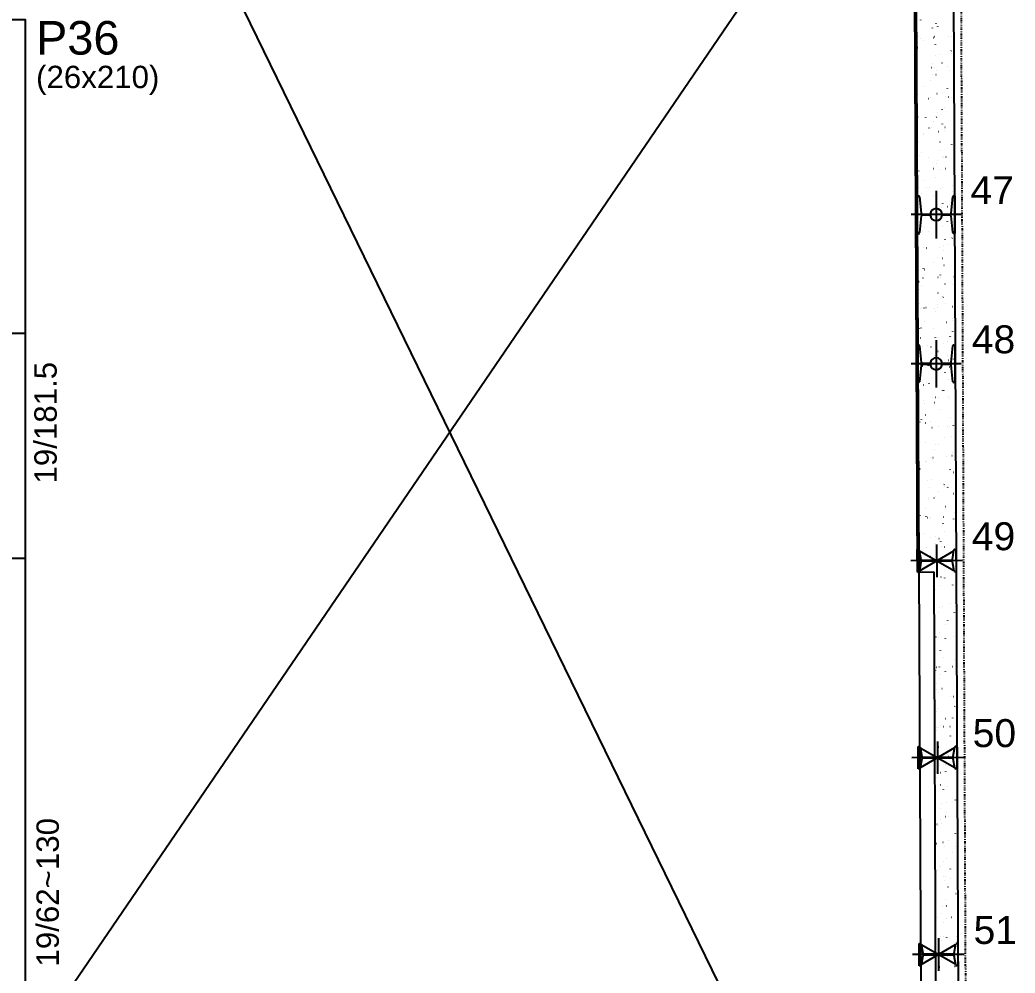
# Model space of a CAD drawing. Header units: millimetres. Extents: x 4424 to 9312, y 4538 to 9372.
# Drawn here: x 7667 to 8335, y 5578 to 6217 of the extents above; entities that cross this region are included whole.
import ezdxf

# ---------------------------------------------------------------- set-up
doc = ezdxf.new("R2010")
doc.units = ezdxf.units.MM
doc.linetypes.add('ESTILO_TQS_0003', pattern=[1.5, 0.5, -0.4, 0.1, -0.5])
for name, color, linetype in [('1', 4, 'Continuous'), ('11', 22, 'Continuous'), ('12', 3, 'Continuous'), ('19', 5, 'Continuous'), ('24', 5, 'ESTILO_TQS_0003'), ('241', 12, 'Continuous'), ('3', 2, 'Continuous'), ('49', 20, 'Continuous'), ('51', 6, 'Continuous'), ('52', 21, 'Continuous'), ('9', 3, 'Continuous')]:
    doc.layers.add(name, color=color, linetype=linetype)
doc.styles.get("Standard").update_dxf_attribs({"font": 'arial.ttf'})

# ---------------------------------------------------------------- blocks, each defined once
blk = doc.blocks.new('_H9EFD498501-003')
for p, q in [((3958.605367, 1826.426018), (3958.605367, 1826.426018)), ((3958.605367, 1826.426018), (3958.605367, 1826.426018)), ((3958.605367, 1826.426018), (3958.605367, 1826.426018)), ((3962.713191, 1827.423498), (3962.722981, 1827.497856)), ((3972.86793, 1825.219191), (3972.913587, 1825.278692)), ((3973.976505, 1822.937461), (3973.986295, 1823.01182)), ((3961.225193, 1816.121026), (3961.234982, 1816.195385)), ((3970.470932, 1822.095362), (3970.516589, 1822.154863)), ((3970.995354, 1815.678188), (3971.070283, 1815.68146)), ((3971.653256, 1816.428107), (3971.726478, 1816.44434)), ((3981.110717, 1816.119835), (3981.185646, 1816.123106)), ((3982.983933, 1816.201621), (3983.058861, 1816.204892)), ((3958.656137, 1815.139446), (3958.656137, 1815.139446)), ((3958.656137, 1815.139446), (3958.656137, 1815.139446)), ((3958.656137, 1815.139446), (3958.656137, 1815.139446)), ((3958.663295, 1813.548302), (3958.663295, 1813.548302)), ((3958.663295, 1813.548302), (3958.663295, 1813.548302)), ((3960.280562, 1815.21037), (3960.35549, 1815.213642)), ((3960.472025, 1809.064533), (3960.517682, 1809.124035)), ((3962.153777, 1815.292157), (3962.228706, 1815.295428)), ((3964.215908, 1813.943656), (3964.261565, 1814.003158)), ((3972.385717, 1810.854227), (3972.395507, 1810.928586)), ((3958.693888, 1806.747219), (3958.693888, 1806.747219)), ((3958.693888, 1806.747219), (3958.693888, 1806.747219)), ((3958.693888, 1806.747219), (3958.693888, 1806.747219)), ((3959.634405, 1804.037792), (3959.644194, 1804.11215)), ((3972.375254, 1803.697613), (3972.448476, 1803.713846)), ((3976.036364, 1804.509261), (3976.109586, 1804.525494)), ((3983.042066, 1806.852694), (3983.087723, 1806.912195)), ((3983.472821, 1805.029741), (3983.482611, 1805.104099)), ((3958.721222, 1800.670587), (3958.721222, 1800.670587)), ((3958.721222, 1800.670587), (3958.721222, 1800.670587)), ((3958.721222, 1800.670587), (3958.721222, 1800.670587)), ((3958.736746, 1797.219398), (3958.736746, 1797.219398)), ((3958.736746, 1797.219398), (3958.736746, 1797.219398)), ((3970.721508, 1798.213305), (3970.731298, 1798.287664)), ((3976.787043, 1798.700988), (3976.8327, 1798.76049)), ((3980.537693, 1795.990681), (3980.612622, 1795.993953)), ((3958.746553, 1795.039259), (3958.746553, 1795.039259)), ((3958.746553, 1795.039259), (3958.746553, 1795.039259)), ((3959.707538, 1795.081217), (3959.782466, 1795.084488)), ((3969.822901, 1795.522863), (3969.89783, 1795.526135)), ((3970.646162, 1790.698036), (3970.691819, 1790.757538)), ((3971.696116, 1795.604649), (3971.771045, 1795.607921)), ((3972.73114, 1790.885953), (3972.804362, 1790.902186)), ((3973.04316, 1793.821865), (3973.088817, 1793.881367)), ((3981.984822, 1793.727269), (3981.994612, 1793.801627)), ((3958.779149, 1787.792871), (3958.779149, 1787.792871)), ((3959.551144, 1787.964018), (3959.624366, 1787.980251)), ((3964.391138, 1782.546331), (3964.436795, 1782.605832)), ((3969.23351, 1786.910834), (3969.243299, 1786.985192)), ((3960.647255, 1777.667208), (3960.692912, 1777.726709)), ((3973.453138, 1778.155459), (3973.52636, 1778.171692)), ((3977.114248, 1778.967107), (3977.18747, 1778.98334)), ((3979.36524, 1775.835356), (3979.440169, 1775.838627)), ((3980.394035, 1781.644035), (3980.403824, 1781.718393)), ((3981.238456, 1775.917142), (3981.313384, 1775.920414)), ((3958.835319, 1775.305846), (3958.835319, 1775.305846)), ((3958.835319, 1775.305846), (3958.835319, 1775.305846)), ((3958.835319, 1775.305846), (3958.835319, 1775.305846)), ((3958.836969, 1774.939072), (3958.836969, 1774.939072)), ((3958.837076, 1774.915156), (3958.837076, 1774.915156)), ((3958.837076, 1774.915156), (3958.837076, 1774.915156)), ((3958.837076, 1774.915156), (3958.837076, 1774.915156)), ((3960.4083, 1775.007678), (3960.483229, 1775.01095)), ((3967.642722, 1774.8276), (3967.652511, 1774.901958)), ((3969.249877, 1775.39371), (3969.324806, 1775.396981)), ((3978.729826, 1769.003113), (3978.739615, 1769.077471)), ((3983.217296, 1775.455368), (3983.262953, 1775.51487)), ((3960.629028, 1762.421864), (3960.702251, 1762.438097)), ((3965.978513, 1762.186678), (3965.988302, 1762.261036)), ((3973.21839, 1762.424539), (3973.264047, 1762.484041)), ((3973.809024, 1765.343799), (3973.882247, 1765.360032)), ((3976.962272, 1767.303662), (3977.00793, 1767.363164)), ((3958.895004, 1762.03744), (3958.895004, 1762.03744)), ((3970.821392, 1759.300711), (3970.867049, 1759.360212)), ((3977.241827, 1757.700641), (3977.251616, 1757.775)), ((3978.792216, 1755.706203), (3978.867145, 1755.709474)), ((3958.927385, 1754.838885), (3958.927385, 1754.838885)), ((3958.927385, 1754.838885), (3958.927385, 1754.838885)), ((3958.927385, 1754.838885), (3958.927385, 1754.838885)), ((3958.952931, 1749.159725), (3958.952931, 1749.159725)), ((3958.952931, 1749.159725), (3958.952931, 1749.159725)), ((3958.952931, 1749.159725), (3958.952931, 1749.159725)), ((3964.490514, 1750.884206), (3964.500304, 1750.958565)), ((3964.566368, 1751.149005), (3964.612025, 1751.208507)), ((3968.077424, 1755.238385), (3968.152353, 1755.241656)), ((3969.950639, 1755.320171), (3970.025568, 1755.323442)), ((3974.531022, 1752.613304), (3974.604244, 1752.629537)), ((3978.192132, 1753.424953), (3978.265354, 1753.441186)), ((3958.97675, 1743.864474), (3958.97675, 1743.864474)), ((3958.97675, 1743.864474), (3958.97675, 1743.864474)), ((3958.97675, 1743.864474), (3958.97675, 1743.864474)), ((3960.822485, 1746.269882), (3960.868142, 1746.329384)), ((3975.651039, 1745.617407), (3975.660828, 1745.691766)), ((3983.392526, 1744.058042), (3983.438183, 1744.117544)), ((3959.010858, 1736.282009), (3959.010858, 1736.282009)), ((3961.706912, 1736.87971), (3961.780135, 1736.895943)), ((3962.899726, 1738.800972), (3962.909516, 1738.87533)), ((3974.886909, 1739.801645), (3974.960131, 1739.817878)), ((3977.137502, 1735.906337), (3977.183159, 1735.965838)), ((3977.619763, 1735.550877), (3977.694692, 1735.554149)), ((3979.492979, 1735.632664), (3979.567907, 1735.635935)), ((3959.017801, 1734.738698), (3959.017801, 1734.738698)), ((3959.017801, 1734.738698), (3959.017801, 1734.738698)), ((3967.5044, 1735.109231), (3967.579329, 1735.112503)), ((3973.393619, 1731.027214), (3973.439277, 1731.086715)), ((3973.98683, 1732.976485), (3973.99662, 1733.050844)), ((3959.068786, 1723.404294), (3959.068786, 1723.404294)), ((3959.068786, 1723.404294), (3959.068786, 1723.404294)), ((3959.068786, 1723.404294), (3959.068786, 1723.404294)), ((3961.235517, 1726.16005), (3961.245307, 1726.234408)), ((3970.996621, 1727.903385), (3971.042278, 1727.962887)), ((3975.608906, 1727.07115), (3975.682128, 1727.087383)), ((3979.270016, 1727.882799), (3979.343238, 1727.899032)), ((3964.741598, 1719.751679), (3964.787255, 1719.811181)), ((3972.498831, 1721.674014), (3972.508621, 1721.748372)), ((3983.659356, 1716.407215), (3983.669146, 1716.481573)), ((3959.108216, 1714.638511), (3959.108216, 1714.638511)), ((3959.108216, 1714.638511), (3959.108216, 1714.638511)), ((3959.108216, 1714.638511), (3959.108216, 1714.638511)), ((3959.118182, 1712.423101), (3959.118182, 1712.423101)), ((3959.118182, 1712.423101), (3959.118182, 1712.423101)), ((3959.118182, 1712.423101), (3959.118182, 1712.423101)), ((3959.126713, 1710.526578), (3959.196909, 1710.54214)), ((3959.128385, 1710.154792), (3959.128385, 1710.154792)), ((3959.128385, 1710.154792), (3959.128385, 1710.154792)), ((3959.128385, 1710.154792), (3959.128385, 1710.154792)), ((3959.747519, 1714.857579), (3959.757308, 1714.931937)), ((3960.997715, 1714.872556), (3961.043372, 1714.932058)), ((3962.784797, 1711.337556), (3962.858019, 1711.353789)), ((3966.331947, 1714.953906), (3966.406876, 1714.957178)), ((3968.205162, 1715.035692), (3968.280091, 1715.038964)), ((3970.908043, 1709.59078), (3970.917833, 1709.665138)), ((3975.964793, 1714.259491), (3976.038015, 1714.275724)), ((3977.046739, 1715.421724), (3977.121668, 1715.424995)), ((3983.567756, 1712.660717), (3983.613413, 1712.720218)), ((3977.312732, 1704.509011), (3977.358389, 1704.568513)), ((3980.3479, 1702.340645), (3980.421123, 1702.356877)), ((3981.995147, 1703.766293), (3982.004937, 1703.840651)), ((3959.18464, 1697.648863), (3959.18464, 1697.648863)), ((3959.18464, 1697.648863), (3959.18464, 1697.648863)), ((3959.479573, 1697.714248), (3959.552795, 1697.730481)), ((3969.243835, 1696.949858), (3969.253624, 1697.024216)), ((3971.171851, 1696.506059), (3971.217508, 1696.565561)), ((3973.568849, 1699.629888), (3973.614506, 1699.68939)), ((3976.68679, 1701.528996), (3976.760012, 1701.545229)), ((3959.198632, 1694.538324), (3959.198632, 1694.538324)), ((3959.198632, 1694.538324), (3959.198632, 1694.538324)), ((3965.758923, 1694.824753), (3965.833852, 1694.828024)), ((3975.874286, 1695.266399), (3975.949215, 1695.26967)), ((3977.747502, 1695.348185), (3977.82243, 1695.351457)), ((3980.507149, 1692.463821), (3980.516938, 1692.53818)), ((3959.242567, 1684.771147), (3959.242567, 1684.771147)), ((3959.242567, 1684.771147), (3959.242567, 1684.771147)), ((3959.242567, 1684.771147), (3959.242567, 1684.771147)), ((3960.201571, 1684.983753), (3960.274793, 1684.999986)), ((3961.172945, 1683.475231), (3961.218602, 1683.534732)), ((3963.862681, 1685.795402), (3963.935903, 1685.811635)), ((3964.916828, 1688.354354), (3964.962485, 1688.413855)), ((3967.755836, 1685.647386), (3967.765625, 1685.721745)), ((3977.042677, 1688.717336), (3977.115899, 1688.733569)), ((3959.259613, 1680.981729), (3959.259613, 1680.981729)), ((3959.259613, 1680.981729), (3959.259613, 1680.981729)), ((3959.259613, 1680.981729), (3959.259613, 1680.981729)), ((3977.764674, 1675.986842), (3977.837897, 1676.003075)), ((3978.916361, 1680.380587), (3978.92615, 1680.454946)), ((3981.425784, 1676.79849), (3981.499007, 1676.814723)), ((3983.742986, 1681.263391), (3983.788643, 1681.322893)), ((3959.289048, 1674.438137), (3959.289048, 1674.438137)), ((3959.289048, 1674.438137), (3959.289048, 1674.438137)), ((3959.289048, 1674.438137), (3959.289048, 1674.438137)), ((3959.300495, 1671.893432), (3959.300495, 1671.893432)), ((3959.300495, 1671.893432), (3959.300495, 1671.893432)), ((3960.557457, 1672.172094), (3960.63068, 1672.188327)), ((3964.58647, 1674.669428), (3964.661399, 1674.672699)), ((3966.165048, 1673.564152), (3966.174837, 1673.63851)), ((3966.459685, 1674.751214), (3966.534614, 1674.754485)), ((3975.301262, 1675.137245), (3975.376191, 1675.140517)), ((3977.487962, 1673.111686), (3977.533619, 1673.171187)), ((3971.347081, 1665.108734), (3971.392738, 1665.168235)), ((3973.744079, 1668.232563), (3973.789736, 1668.292064)), ((3977.252152, 1667.739665), (3977.261941, 1667.814024)), ((3978.120561, 1663.175182), (3978.193783, 1663.191415)), ((3959.358422, 1659.015716), (3959.358422, 1659.015716)), ((3959.358422, 1659.015716), (3959.358422, 1659.015716)), ((3959.358422, 1659.015716), (3959.358422, 1659.015716)), ((3961.279455, 1659.441599), (3961.352677, 1659.457832)), ((3964.500839, 1660.92323), (3964.510628, 1660.997588)), ((3964.940565, 1660.253247), (3965.013787, 1660.26948)), ((3965.092057, 1656.957028), (3965.137714, 1657.01653)), ((3975.764153, 1656.437194), (3975.773942, 1656.511552)), ((3984.843601, 1655.449738), (3984.91853, 1655.45301)), ((3959.379464, 1654.33795), (3959.379464, 1654.33795)), ((3959.379464, 1654.33795), (3959.379464, 1654.33795)), ((3959.401045, 1649.540356), (3959.401045, 1649.540356)), ((3959.401045, 1649.540356), (3959.401045, 1649.540356)), ((3959.401045, 1649.540356), (3959.401045, 1649.540356)), ((3961.348175, 1652.077905), (3961.393832, 1652.137407)), ((3963.01284, 1649.620758), (3963.02263, 1649.695117)), ((3964.013446, 1654.540274), (3964.088375, 1654.543546)), ((3974.128809, 1654.98192), (3974.203738, 1654.985192)), ((3976.002025, 1655.063707), (3976.076953, 1655.066978)), ((3978.842559, 1650.444688), (3978.915781, 1650.460921)), ((3982.503669, 1651.256336), (3982.576891, 1651.272569)), ((3983.918215, 1649.866065), (3983.963873, 1649.925567)), ((3959.416349, 1646.138001), (3959.416349, 1646.138001)), ((3959.416349, 1646.138001), (3959.416349, 1646.138001)), ((3961.635341, 1646.629939), (3961.708564, 1646.646172)), ((3974.173365, 1644.35396), (3974.183155, 1644.428318)), ((3961.422052, 1637.537524), (3961.431842, 1637.611883)), ((3973.919309, 1636.835237), (3973.964966, 1636.894738)), ((3977.663192, 1641.71436), (3977.708849, 1641.773861)), ((3979.198445, 1637.633028), (3979.271667, 1637.649261)), ((3985.260469, 1638.529473), (3985.270258, 1638.603831)), ((3959.46988, 1634.237763), (3959.46988, 1634.237763)), ((3959.46988, 1634.237763), (3959.46988, 1634.237763)), ((3959.46988, 1634.237763), (3959.46988, 1634.237763)), ((3959.474276, 1633.260285), (3959.474276, 1633.260285)), ((3959.474276, 1633.260285), (3959.474276, 1633.260285)), ((3959.474276, 1633.260285), (3959.474276, 1633.260285)), ((3962.357339, 1633.899445), (3962.430561, 1633.915678)), ((3962.840993, 1634.384949), (3962.915922, 1634.38822)), ((3964.714208, 1634.466735), (3964.789137, 1634.470007)), ((3966.018449, 1634.711093), (3966.091671, 1634.727326)), ((3971.522311, 1633.711408), (3971.567968, 1633.77091)), ((3972.509156, 1631.713038), (3972.518946, 1631.787396)), ((3973.555785, 1634.852767), (3973.630714, 1634.856038)), ((3983.671148, 1635.294413), (3983.746077, 1635.297685)), ((3959.520024, 1623.090185), (3959.520024, 1623.090185)), ((3959.757844, 1624.896602), (3959.767633, 1624.970961)), ((3965.267287, 1625.559703), (3965.312944, 1625.619204)), ((3979.920443, 1624.902533), (3979.993665, 1624.918766)), ((3983.581553, 1625.714182), (3983.654775, 1625.730415)), ((3983.77247, 1627.227001), (3983.78226, 1627.30136)), ((3959.532204, 1620.38257), (3959.532204, 1620.38257)), ((3959.532204, 1620.38257), (3959.532204, 1620.38257)), ((3959.542476, 1618.098983), (3959.542476, 1618.098983)), ((3959.542476, 1618.098983), (3959.542476, 1618.098983)), ((3959.542476, 1618.098983), (3959.542476, 1618.098983)), ((3961.523404, 1620.680579), (3961.569062, 1620.740081)), ((3962.713226, 1621.087785), (3962.786448, 1621.104018)), ((3971.021158, 1620.410566), (3971.030947, 1620.484924)), ((3984.093445, 1618.46874), (3984.139102, 1618.528241)), ((3959.560295, 1614.137576), (3959.560295, 1614.137576)), ((3959.560295, 1614.137576), (3959.560295, 1614.137576)), ((3962.267969, 1614.255796), (3962.342897, 1614.259067)), ((3967.096333, 1609.168939), (3967.169555, 1609.185172)), ((3972.383332, 1614.697442), (3972.458261, 1614.700713)), ((3974.256548, 1614.779228), (3974.331476, 1614.7825)), ((3977.838422, 1610.317034), (3977.884079, 1610.376536)), ((3980.276329, 1612.090874), (3980.349552, 1612.107107)), ((3982.181682, 1615.143767), (3982.191472, 1615.218125)), ((3983.098124, 1615.16526), (3983.173053, 1615.168531)), ((3959.590131, 1607.504854), (3959.590131, 1607.504854)), ((3959.590131, 1607.504854), (3959.590131, 1607.504854)), ((3959.590131, 1607.504854), (3959.590131, 1607.504854)), ((3963.435223, 1608.35729), (3963.508445, 1608.373523)), ((3969.43037, 1608.327332), (3969.440159, 1608.40169)), ((3971.697541, 1602.314082), (3971.743198, 1602.373584)), ((3974.094539, 1605.437911), (3974.140196, 1605.497413)), ((3980.517473, 1602.502845), (3980.527263, 1602.577204)), ((3963.79111, 1595.545631), (3963.864332, 1595.561864)), ((3967.766161, 1595.68641), (3967.77595, 1595.760768)), ((3980.998327, 1599.360379), (3981.071549, 1599.376612)), ((3984.659437, 1600.172028), (3984.732659, 1600.188261)), ((3959.648058, 1594.627139), (3959.648058, 1594.627139)), ((3959.648058, 1594.627139), (3959.648058, 1594.627139)), ((3959.650711, 1594.037389), (3959.650711, 1594.037389)), ((3959.650711, 1594.037389), (3959.650711, 1594.037389)), ((3959.650711, 1594.037389), (3959.650711, 1594.037389)), ((3961.095516, 1594.10047), (3961.170444, 1594.103742)), ((3961.698634, 1589.283254), (3961.744291, 1589.342755)), ((3962.968731, 1594.182257), (3963.04366, 1594.185528)), ((3965.442517, 1594.162377), (3965.488174, 1594.221878)), ((3971.810308, 1594.568288), (3971.885237, 1594.57156)), ((3979.029475, 1591.200374), (3979.039264, 1591.274732)), ((3981.925671, 1595.009935), (3982.0006, 1595.013206)), ((3983.798887, 1595.091721), (3983.873815, 1595.094992)), ((3959.683907, 1586.657611), (3959.683907, 1586.657611)), ((3959.683907, 1586.657611), (3959.683907, 1586.657611)), ((3959.683907, 1586.657611), (3959.683907, 1586.657611)), ((3964.513107, 1582.815136), (3964.58633, 1582.831369)), ((3966.278162, 1584.383938), (3966.287951, 1584.458297)), ((3968.174217, 1583.626785), (3968.24744, 1583.643018)), ((3981.354213, 1586.54872), (3981.427436, 1586.564953)), ((3984.268675, 1587.071414), (3984.314332, 1587.130916)), ((3959.705986, 1581.749423), (3959.705986, 1581.749423)), ((3959.705986, 1581.749423), (3959.705986, 1581.749423)), ((3959.705986, 1581.749423), (3959.705986, 1581.749423)), ((3977.438687, 1579.117139), (3977.448476, 1579.191498)), ((3978.013651, 1578.919709), (3978.059309, 1578.97921)), ((3959.741127, 1573.937202), (3959.741127, 1573.937202)), ((3959.741127, 1573.937202), (3959.741127, 1573.937202)), ((3959.763913, 1568.871707), (3959.763913, 1568.871707)), ((3959.763913, 1568.871707), (3959.763913, 1568.871707)), ((3960.522492, 1573.971317), (3960.59742, 1573.974588)), ((3964.687374, 1572.300704), (3964.697164, 1572.375063)), ((3964.868994, 1570.003477), (3964.942216, 1570.01971)), ((3970.637855, 1574.412963), (3970.712784, 1574.416235)), ((3971.872771, 1570.916757), (3971.918428, 1570.976258)), ((3972.51107, 1574.49475), (3972.585999, 1574.498021)), ((3974.269769, 1574.040586), (3974.315426, 1574.100087)), ((3981.352647, 1574.880781), (3981.427576, 1574.884053)), ((3982.076211, 1573.818225), (3982.149433, 1573.834458)), ((3985.737321, 1574.629873), (3985.738248, 1574.630079)), ((3965.617747, 1562.765051), (3965.663404, 1562.824553)), ((3975.774478, 1566.476217), (3975.784267, 1566.550576)), ((3959.82184, 1555.993992), (3959.82184, 1555.993992)), ((3959.82184, 1555.993992), (3959.82184, 1555.993992)), ((3959.82184, 1555.993992), (3959.82184, 1555.993992)), ((3961.873864, 1557.885928), (3961.919521, 1557.94543)), ((3963.023165, 1559.659782), (3963.032955, 1559.734141)), ((3965.590992, 1557.272982), (3965.664214, 1557.289215)), ((3969.252102, 1558.084631), (3969.325324, 1558.100864)), ((3982.432098, 1561.006565), (3982.50532, 1561.022798)), ((3984.443905, 1555.674089), (3984.489562, 1555.73359)), ((3959.825339, 1555.216238), (3959.825339, 1555.216238)), ((3959.825339, 1555.216238), (3959.825339, 1555.216238)), ((3959.825339, 1555.216238), (3959.825339, 1555.216238)), ((3959.831543, 1553.837015), (3959.831543, 1553.837015)), ((3961.223254, 1553.897778), (3961.298183, 1553.90105)), ((3970.064831, 1554.28381), (3970.13976, 1554.287081)), ((3974.286479, 1555.173746), (3974.296269, 1555.248104)), ((3980.180194, 1554.725456), (3980.255123, 1554.728728)), ((3982.05341, 1554.807242), (3982.128338, 1554.810514)), ((3985.447004, 1549.906947), (3985.456793, 1549.981305)), ((3959.879767, 1543.116276), (3959.879767, 1543.116276)), ((3959.879767, 1543.116276), (3959.879767, 1543.116276)), ((3961.535166, 1548.357311), (3961.544956, 1548.431669)), ((3965.946878, 1544.461322), (3966.0201, 1544.477555)), ((3972.695691, 1543.090512), (3972.705481, 1543.16487)), ((3974.444999, 1542.64326), (3974.490656, 1542.702761)), ((3978.188881, 1547.522383), (3978.234538, 1547.581885)), ((3983.154095, 1548.276071), (3983.227317, 1548.292304)), ((3959.911663, 1536.025579), (3959.911663, 1536.025579)), ((3959.911663, 1536.025579), (3959.911663, 1536.025579)), ((3959.944379, 1536.274077), (3959.954168, 1536.348435)), ((3972.048, 1539.519431), (3972.093658, 1539.578933)), ((3983.509982, 1535.464411), (3983.583204, 1535.480644)), ((3983.782795, 1537.266025), (3983.792584, 1537.340383)), ((3959.921959, 1533.736828), (3959.921959, 1533.736828)), ((3959.921959, 1533.736828), (3959.921959, 1533.736828)), ((3959.921959, 1533.736828), (3959.921959, 1533.736828)), ((3959.937695, 1530.238561), (3959.937695, 1530.238561)), ((3959.937695, 1530.238561), (3959.937695, 1530.238561)), ((3959.937695, 1530.238561), (3959.937695, 1530.238561)), ((3965.792977, 1531.367726), (3965.838634, 1531.427227)), ((3966.668876, 1531.730828), (3966.742098, 1531.747061)), ((3968.892378, 1534.128485), (3968.967307, 1534.131756)), ((3970.329986, 1532.542476), (3970.403208, 1532.558709)), ((3970.765593, 1534.210271), (3970.840522, 1534.213543)), ((3971.031482, 1530.44959), (3971.041272, 1530.523948)), ((3979.60717, 1534.596303), (3979.682099, 1534.599574)), ((3959.96677, 1523.774865), (3959.96677, 1523.774865)), ((3959.96677, 1523.774865), (3959.96677, 1523.774865)), ((3959.96677, 1523.774865), (3959.96677, 1523.774865)), ((3962.049094, 1526.488603), (3962.094751, 1526.548104)), ((3982.294796, 1525.963554), (3982.304586, 1526.037912)), ((3984.231979, 1522.733916), (3984.305202, 1522.750149)), ((3984.619135, 1524.276763), (3984.664792, 1524.336264)), ((3959.995622, 1517.360845), (3959.995622, 1517.360845)), ((3959.995622, 1517.360845), (3959.995622, 1517.360845)), ((3967.024762, 1518.919168), (3967.097984, 1518.935401)), ((3969.543484, 1519.147118), (3969.553273, 1519.221477)), ((3978.364111, 1516.125057), (3978.409768, 1516.184559)), ((3960.012374, 1513.636641), (3960.012374, 1513.636641)), ((3960.012374, 1513.636641), (3960.012374, 1513.636641)), ((3968.319354, 1513.999331), (3968.394283, 1514.002603)), ((3974.620228, 1511.245934), (3974.665885, 1511.305436)), ((3978.434717, 1514.440978), (3978.509646, 1514.444249)), ((3980.307933, 1514.522764), (3980.382861, 1514.526035)), ((3980.704008, 1513.880319), (3980.713798, 1513.954678)), ((3984.587866, 1509.922257), (3984.661088, 1509.93849)), ((3960.053549, 1504.48313), (3960.053549, 1504.48313)), ((3960.053549, 1504.48313), (3960.053549, 1504.48313)), ((3960.053549, 1504.48313), (3960.053549, 1504.48313)), ((3967.74676, 1506.188674), (3967.819982, 1506.204907)), ((3967.952696, 1507.063884), (3967.962485, 1507.138243)), ((3971.40787, 1507.000322), (3971.481092, 1507.016555)), ((3972.22323, 1508.122106), (3972.268887, 1508.181607)), ((3965.968207, 1499.9704), (3966.013864, 1500.029901)), ((3979.039799, 1501.239397), (3979.049589, 1501.313756)), ((3985.309864, 1497.191762), (3985.383086, 1497.207995)), ((3960.10279, 1493.536454), (3960.10279, 1493.536454)), ((3960.10279, 1493.536454), (3960.10279, 1493.536454)), ((3960.10279, 1493.536454), (3960.10279, 1493.536454)), ((3960.108201, 1492.333493), (3960.108201, 1492.333493)), ((3960.108201, 1492.333493), (3960.108201, 1492.333493)), ((3960.108201, 1492.333493), (3960.108201, 1492.333493)), ((3960.111476, 1491.605414), (3960.111476, 1491.605414)), ((3960.111476, 1491.605414), (3960.111476, 1491.605414)), ((3962.224324, 1495.091277), (3962.269981, 1495.150778)), ((3966.288487, 1494.422962), (3966.298276, 1494.497321)), ((3967.146901, 1493.844006), (3967.22183, 1493.847278)), ((3968.102646, 1493.377014), (3968.175869, 1493.393247)), ((3969.020116, 1493.925793), (3969.095045, 1493.929064)), ((3977.551801, 1489.936926), (3977.56159, 1490.011284)), ((3977.861693, 1494.311824), (3977.936622, 1494.315096)), ((3984.794365, 1492.879437), (3984.840022, 1492.938939)), ((3964.800488, 1483.120491), (3964.810278, 1483.194849)), ((3978.539341, 1484.727732), (3978.584998, 1484.787233)), ((3985.66575, 1484.380103), (3985.738972, 1484.396336)), ((3960.169404, 1478.727699), (3960.169404, 1478.727699)), ((3960.169404, 1478.727699), (3960.169404, 1478.727699)), ((3960.169404, 1478.727699), (3960.169404, 1478.727699)), ((3968.824644, 1480.646519), (3968.897866, 1480.662752)), ((3972.39846, 1476.72478), (3972.444117, 1476.784281)), ((3972.485754, 1481.458168), (3972.558976, 1481.474401)), ((3974.795458, 1479.848609), (3974.841115, 1479.90811)), ((3975.961013, 1477.853692), (3975.970802, 1477.92805)), ((3960.193206, 1473.436267), (3960.193206, 1473.436267)), ((3960.193206, 1473.436267), (3960.193206, 1473.436267)), ((3963.2097, 1471.037257), (3963.21949, 1471.111615)), ((3966.143436, 1468.573074), (3966.189094, 1468.632576)), ((3966.573877, 1473.714853), (3966.648806, 1473.718124)), ((3976.68924, 1474.156499), (3976.764169, 1474.159771)), ((3978.562456, 1474.238285), (3978.637384, 1474.241557)), ((3960.227331, 1465.849983), (3960.227331, 1465.849983)), ((3960.227331, 1465.849983), (3960.227331, 1465.849983)), ((3962.399554, 1463.693951), (3962.445211, 1463.753453)), ((3969.180531, 1467.83486), (3969.253753, 1467.851093)), ((3974.296804, 1465.21277), (3974.306593, 1465.287128)), ((3960.249633, 1460.89212), (3960.249633, 1460.89212)), ((3960.249633, 1460.89212), (3960.249633, 1460.89212)), ((3960.249633, 1460.89212), (3960.249633, 1460.89212)), ((3961.410061, 1457.367638), (3961.410061, 1457.367638)), ((3961.545491, 1458.396335), (3961.555281, 1458.470693)), ((3971.274463, 1455.408516), (3971.274463, 1455.408516)), ((3973.563638, 1455.916014), (3973.63686, 1455.932247)), ((3984.969595, 1461.482112), (3985.015252, 1461.541613)), ((3985.560118, 1460.726734), (3985.569907, 1460.801092)), ((3971.281625, 1453.816263), (3971.281625, 1453.816263)), ((3971.281625, 1453.816263), (3971.281625, 1453.816263)), ((3972.808805, 1453.910298), (3972.818595, 1453.984657)), ((3976.116216, 1454.027346), (3976.191145, 1454.030617)), ((3978.714571, 1453.330406), (3978.760228, 1453.389908)), ((3983.96933, 1448.643499), (3983.979119, 1448.717858)), ((3986.231579, 1454.468992), (3986.278757, 1454.471052)), ((3971.327117, 1443.702889), (3971.327117, 1443.702889)), ((3971.327117, 1443.702889), (3971.327117, 1443.702889)), ((3971.331671, 1442.690354), (3971.331671, 1442.690354)), ((3971.331671, 1442.690354), (3971.331671, 1442.690354)), ((3971.331671, 1442.690354), (3971.331671, 1442.690354)), ((3971.332389, 1442.5308), (3971.332389, 1442.5308)), ((3971.332389, 1442.5308), (3971.332389, 1442.5308)), ((3971.332389, 1442.5308), (3971.332389, 1442.5308)), ((3972.57369, 1445.327454), (3972.619347, 1445.386956)), ((3974.970688, 1448.451283), (3975.016345, 1448.510785)), ((3982.305121, 1436.002577), (3982.31491, 1436.076936)), ((3971.372039, 1433.716076), (3971.372039, 1433.716076)), ((3971.372039, 1433.716076), (3971.372039, 1433.716076)), ((3971.372039, 1433.716076), (3971.372039, 1433.716076)), ((3971.390316, 1429.653084), (3971.390316, 1429.653084)), ((3974.641522, 1430.37386), (3974.714745, 1430.390092)), ((3974.943763, 1433.872021), (3975.018692, 1433.875292)), ((3976.816979, 1433.953807), (3976.891907, 1433.957078)), ((3985.144824, 1430.084786), (3985.190481, 1430.144288)), ((3985.658555, 1434.339838), (3985.733484, 1434.34311)), ((3978.889801, 1421.93308), (3978.935458, 1421.992582)), ((3980.817122, 1424.700106), (3980.826912, 1424.774464)), ((3971.448242, 1416.775369), (3971.448242, 1416.775369)), ((3971.448242, 1416.775369), (3971.448242, 1416.775369)), ((3971.448242, 1416.775369), (3971.448242, 1416.775369)), ((3975.145918, 1417.053957), (3975.191575, 1417.113459)), ((3971.462454, 1413.615889), (3971.462454, 1413.615889)), ((3971.462454, 1413.615889), (3971.462454, 1413.615889)), ((3971.468546, 1412.261513), (3971.468546, 1412.261513)), ((3971.468546, 1412.261513), (3971.468546, 1412.261513)), ((3972.74892, 1413.930129), (3972.794577, 1413.98963)), ((3974.370739, 1413.742867), (3974.445668, 1413.746139)), ((3979.226334, 1412.616872), (3979.236124, 1412.69123)), ((3984.486102, 1414.184513), (3984.561031, 1414.187785)), ((3986.359318, 1414.2663), (3986.434246, 1414.269571)), ((3971.506168, 1403.897653), (3971.506168, 1403.897653)), ((3971.506168, 1403.897653), (3971.506168, 1403.897653)), ((3971.506168, 1403.897653), (3971.506168, 1403.897653)), ((3972.058296, 1404.020057), (3972.131519, 1404.03629)), ((3975.719406, 1404.831705), (3975.792629, 1404.847938)), ((3977.562125, 1399.97595), (3977.571915, 1400.050308)), ((3985.320054, 1398.68746), (3985.365711, 1398.746962)), ((3971.552868, 1393.515702), (3971.552868, 1393.515702)), ((3971.552868, 1393.515702), (3971.552868, 1393.515702)), ((3971.552868, 1393.515702), (3971.552868, 1393.515702)), ((3971.564095, 1391.019937), (3971.564095, 1391.019937)), ((3971.564095, 1391.019937), (3971.564095, 1391.019937)), ((3972.414183, 1391.208397), (3972.487405, 1391.22463)), ((3973.198286, 1393.587542), (3973.273215, 1393.590813)), ((3975.071502, 1393.669328), (3975.14643, 1393.6726)), ((3976.074127, 1388.673478), (3976.083916, 1388.747837)), ((3979.065031, 1390.535755), (3979.110688, 1390.595256)), ((3983.913078, 1394.05536), (3983.988007, 1394.058631)), ((3972.92415, 1382.532803), (3972.969807, 1382.592305)), ((3975.321148, 1385.656632), (3975.366805, 1385.716133)), ((3971.609975, 1380.820138), (3971.609975, 1380.820138)), ((3971.609975, 1380.820138), (3971.609975, 1380.820138)), ((3971.622021, 1378.142221), (3971.622021, 1378.142221)), ((3971.622021, 1378.142221), (3971.622021, 1378.142221)), ((3971.622021, 1378.142221), (3971.622021, 1378.142221)), ((3973.136181, 1378.477903), (3973.209403, 1378.494136)), ((3974.483339, 1376.590244), (3974.493128, 1376.664602)), ((3976.797291, 1379.289551), (3976.870513, 1379.305784)), ((3971.643283, 1373.415514), (3971.643283, 1373.415514)), ((3971.643283, 1373.415514), (3971.643283, 1373.415514)), ((3972.625262, 1373.458389), (3972.700191, 1373.46166)), ((3982.740625, 1373.900035), (3982.815554, 1373.903306)), ((3984.613841, 1373.981821), (3984.688769, 1373.985093)), ((3985.570442, 1370.765757), (3985.580232, 1370.840116)), ((3971.679948, 1365.264506), (3971.679948, 1365.264506)), ((3971.679948, 1365.264506), (3971.679948, 1365.264506)), ((3972.81913, 1363.949322), (3972.828919, 1364.023681)), ((3973.492067, 1365.666243), (3973.565289, 1365.682476)), ((3985.495284, 1367.290135), (3985.540941, 1367.349636)), ((3971.723305, 1355.625704), (3971.723305, 1355.625704)), ((3979.24026, 1359.138429), (3979.285917, 1359.197931)), ((3984.082444, 1359.463286), (3984.092233, 1359.537644)), ((3971.733697, 1353.315327), (3971.733697, 1353.315327)), ((3971.737874, 1352.38679), (3971.737874, 1352.38679)), ((3971.737874, 1352.38679), (3971.737874, 1352.38679)), ((3971.737874, 1352.38679), (3971.737874, 1352.38679)), ((3971.751405, 1349.378762), (3971.751405, 1349.378762)), ((3971.751405, 1349.378762), (3971.751405, 1349.378762)), ((3973.099379, 1351.135477), (3973.145037, 1351.194979)), ((3973.326025, 1353.38485), (3973.400953, 1353.388121)), ((3974.214065, 1352.935748), (3974.287287, 1352.951981)), ((3975.496378, 1354.259306), (3975.542035, 1354.318808)), ((3977.875175, 1353.747397), (3977.948397, 1353.76363)), ((3982.167601, 1353.770881), (3982.24253, 1353.774153)), ((3982.491656, 1347.380052), (3982.501445, 1347.45441)), ((3971.7958, 1339.509074), (3971.7958, 1339.509074)), ((3971.7958, 1339.509074), (3971.7958, 1339.509074)), ((3974.569951, 1340.124089), (3974.643174, 1340.140322)), ((3985.670514, 1335.892809), (3985.716171, 1335.952311)), ((3971.824112, 1333.21514), (3971.824112, 1333.21514)), ((3971.824112, 1333.21514), (3971.824112, 1333.21514)), ((3971.824112, 1333.21514), (3971.824112, 1333.21514)), ((3980.827447, 1334.73913), (3980.837236, 1334.813488)), ((3980.995148, 1333.615556), (3981.070077, 1333.618828)), ((3982.868364, 1333.697343), (3982.943292, 1333.700614)), ((3971.853727, 1326.631359), (3971.853727, 1326.631359)), ((3971.853727, 1326.631359), (3971.853727, 1326.631359)), ((3971.853727, 1326.631359), (3971.853727, 1326.631359)), ((3975.291949, 1327.393594), (3975.365171, 1327.409827)), ((3975.671607, 1322.861981), (3975.717265, 1322.921482)), ((3978.953059, 1328.205243), (3979.026281, 1328.221476)), ((3979.339448, 1323.436658), (3979.349238, 1323.511017)), ((3979.41549, 1327.741104), (3979.461147, 1327.800605)), ((3971.892834, 1317.937387), (3971.892834, 1317.937387)), ((3971.892834, 1317.937387), (3971.892834, 1317.937387)), ((3973.274609, 1319.738152), (3973.320266, 1319.797653)), ((3971.911653, 1313.753643), (3971.911653, 1313.753643)), ((3971.911653, 1313.753643), (3971.911653, 1313.753643)), ((3971.914526, 1313.114953), (3971.914526, 1313.114953)), ((3971.914526, 1313.114953), (3971.914526, 1313.114953)), ((3975.647835, 1314.581935), (3975.721058, 1314.598168)), ((3977.74866, 1311.353424), (3977.75845, 1311.427782)), ((3980.422124, 1313.486403), (3980.497053, 1313.489674)), ((3976.369833, 1301.85144), (3976.443055, 1301.867673)), ((3980.030943, 1302.663088), (3980.104165, 1302.679321)), ((3985.845744, 1304.495484), (3985.891401, 1304.554985)), ((3971.96958, 1300.875927), (3971.96958, 1300.875927)), ((3971.96958, 1300.875927), (3971.96958, 1300.875927)), ((3971.96958, 1300.875927), (3971.96958, 1300.875927)), ((3976.084451, 1298.712502), (3976.094241, 1298.78686)), ((3979.59072, 1296.343778), (3979.636377, 1296.403279)), ((3972.004941, 1293.014766), (3972.004941, 1293.014766)), ((3972.004941, 1293.014766), (3972.004941, 1293.014766)), ((3972.004941, 1293.014766), (3972.004941, 1293.014766)), ((3973.449839, 1288.340826), (3973.495496, 1288.400328)), ((3975.846837, 1291.464655), (3975.892494, 1291.524156)), ((3976.72572, 1289.03978), (3976.798942, 1289.056013)), ((3979.249671, 1293.331078), (3979.3246, 1293.334349)), ((3981.122887, 1293.412864), (3981.197815, 1293.416136)), ((3972.027506, 1287.998211), (3972.027506, 1287.998211)), ((3972.027506, 1287.998211), (3972.027506, 1287.998211)), ((3972.034263, 1286.496012), (3972.034263, 1286.496012)), ((3972.034263, 1286.496012), (3972.034263, 1286.496012)), ((3974.596453, 1287.410031), (3974.606242, 1287.484389)), ((3985.756977, 1282.143232), (3985.766767, 1282.21759)), ((3972.085432, 1275.120496), (3972.085432, 1275.120496)), ((3972.085432, 1275.120496), (3972.085432, 1275.120496)), ((3972.085432, 1275.120496), (3972.085432, 1275.120496)), ((3973.005665, 1275.326796), (3973.015454, 1275.401155)), ((3977.447717, 1276.309286), (3977.520939, 1276.325519)), ((3981.108827, 1277.120934), (3981.182049, 1277.137167)), ((3972.095355, 1272.914579), (3972.095355, 1272.914579)), ((3972.095355, 1272.914579), (3972.095355, 1272.914579)), ((3972.114938, 1268.561055), (3972.114938, 1268.561055)), ((3972.114938, 1268.561055), (3972.114938, 1268.561055)), ((3978.676647, 1273.201924), (3978.751576, 1273.205196)), ((3984.092768, 1269.50231), (3984.102558, 1269.576668)), ((3986.020974, 1273.098158), (3986.066631, 1273.157659)), ((3972.143359, 1262.24278), (3972.143359, 1262.24278)), ((3972.143359, 1262.24278), (3972.143359, 1262.24278)), ((3977.803604, 1263.497626), (3977.876826, 1263.513859)), ((3979.76595, 1264.946452), (3979.811607, 1265.005954)), ((3972.175692, 1255.054636), (3972.175692, 1255.054636)), ((3972.175692, 1255.054636), (3972.175692, 1255.054636)), ((3973.625069, 1256.9435), (3973.670726, 1257.003002)), ((3976.022067, 1260.067329), (3976.067724, 1260.126831)), ((3982.60477, 1258.199838), (3982.614559, 1258.274197)), ((3972.185769, 1252.814392), (3972.185769, 1252.814392)), ((3972.185769, 1252.814392), (3972.185769, 1252.814392)), ((3972.185769, 1252.814392), (3972.185769, 1252.814392)), ((3972.201285, 1249.365064), (3972.201285, 1249.365064)), ((3972.201285, 1249.365064), (3972.201285, 1249.365064)), ((3972.201285, 1249.365064), (3972.201285, 1249.365064)), ((3977.504194, 1253.046599), (3977.579123, 1253.049871)), ((3978.525601, 1250.767131), (3978.598824, 1250.783364)), ((3979.37741, 1253.128386), (3979.452338, 1253.131657)), ((3982.186711, 1251.57878), (3982.259934, 1251.595013)), ((3981.013982, 1246.116604), (3981.023771, 1246.190962)), ((3986.196203, 1241.700832), (3986.241861, 1241.760334)), ((3972.259212, 1236.487349), (3972.259212, 1236.487349)), ((3972.259212, 1236.487349), (3972.259212, 1236.487349)), ((3978.881488, 1237.955472), (3978.95471, 1237.971705)), ((3972.276184, 1232.714205), (3972.276184, 1232.714205)), ((3972.276184, 1232.714205), (3972.276184, 1232.714205)), ((3976.197297, 1228.670004), (3976.242954, 1228.729505)), ((3976.93117, 1232.917446), (3977.006099, 1232.920717)), ((3979.349773, 1233.475682), (3979.359562, 1233.55004)), ((3979.94118, 1233.549127), (3979.986837, 1233.608628)), ((3987.046533, 1233.359092), (3987.121462, 1233.362364)), ((3972.317122, 1223.613261), (3972.317122, 1223.613261)), ((3972.317122, 1223.613261), (3972.317122, 1223.613261)), ((3972.317138, 1223.609633), (3972.317138, 1223.609633)), ((3972.317138, 1223.609633), (3972.317138, 1223.609633)), ((3972.317138, 1223.609633), (3972.317138, 1223.609633)), ((3973.800299, 1225.546175), (3973.845956, 1225.605676)), ((3977.861774, 1222.173211), (3977.871564, 1222.247569)), ((3979.603486, 1225.224977), (3979.676708, 1225.24121)), ((3983.264596, 1226.036626), (3983.337818, 1226.052859)), ((3972.366598, 1212.614018), (3972.366598, 1212.614018)), ((3972.366598, 1212.614018), (3972.366598, 1212.614018)), ((3972.366598, 1212.614018), (3972.366598, 1212.614018)), ((3972.375064, 1210.731917), (3972.375064, 1210.731917)), ((3972.375064, 1210.731917), (3972.375064, 1210.731917)), ((3975.758717, 1212.762121), (3975.833646, 1212.765392)), ((3976.270986, 1210.089976), (3976.280776, 1210.164335)), ((3977.631933, 1212.843907), (3977.706861, 1212.847179)), ((3979.959372, 1212.413318), (3980.032594, 1212.429551)), ((3986.371433, 1210.303507), (3986.41709, 1210.363008)), ((3986.473509, 1213.229939), (3986.548438, 1213.23321)), ((3980.11641, 1202.151801), (3980.162067, 1202.211303)), ((3987.35809, 1204.26549), (3987.367879, 1204.339848)), ((3972.432991, 1197.854201), (3972.432991, 1197.854201)), ((3972.432991, 1197.854201), (3972.432991, 1197.854201)), ((3972.432991, 1197.854201), (3972.432991, 1197.854201)), ((3974.606777, 1197.449054), (3974.616567, 1197.523413)), ((3976.372527, 1197.272678), (3976.418184, 1197.332179)), ((3980.68137, 1199.682823), (3980.754592, 1199.699056)), ((3984.34248, 1200.494472), (3984.415702, 1200.510705)), ((3972.457013, 1192.51383), (3972.457013, 1192.51383)), ((3972.457013, 1192.51383), (3972.457013, 1192.51383)), ((3972.458551, 1192.171885), (3972.458551, 1192.171885)), ((3972.458551, 1192.171885), (3972.458551, 1192.171885)), ((3973.975529, 1194.148849), (3974.021186, 1194.208351)), ((3975.185693, 1192.632967), (3975.260622, 1192.636239)), ((3985.301056, 1193.074614), (3985.375985, 1193.077885)), ((3985.870091, 1192.963018), (3985.879881, 1193.037377)), ((3987.174272, 1193.1564), (3987.2492, 1193.159671))]:
    blk.add_line(p, q)

msp = doc.modelspace()

# ---------------------------------------------------------------- linework, layer by layer
at = {"layer": '1'}
msp.add_line((7671.13, 5855.89), (7652.13, 5855.89), dxfattribs=at)
for points in [[(7671.13, 5812.52), (7671.13, 6007.06)], [(7671.13, 5518.52), (7671.13, 5812.52)]]:
    msp.add_lwpolyline(points, dxfattribs=at)
at = {"layer": '24'}
msp.add_line((8288.98, 8385.82), (8306.14, 4571.68), dxfattribs=at)
at = {"layer": '241'}
for p, q in [((7671.13, 6523.59), (8240.39, 5357.25)), ((7671.13, 5523.83), (8239.89, 6357.01))]:
    msp.add_line(p, q, dxfattribs=at)
at = {"layer": '3'}
msp.add_lwpolyline([(7645.13, 6007.02), (7671.13, 6007.02), (7671.13, 6217.02), (7645.13, 6217.02), (7645.13, 6007.02)], dxfattribs=at)
at = {"layer": '49'}
for p, q in [((8281.52, 8932.58), (8301.11, 4576.65)), ((8256.63, 8907.6), (8273.88, 5072.38)), ((8269.4, 5846.88), (8267.61, 6243.88)), ((8269.4, 5846.88), (8280.4, 5846.93)), ((8280.4, 5846.93), (8283.88, 5072.43))]:
    msp.add_line(p, q, dxfattribs=at)
at = {"layer": '51'}
for p, q in [((8282.05, 6102.4), (8282.05, 6070.59)), ((8269.55, 6074), (8269.55, 6099)), ((8269.55, 6099), (8270.3, 6099)), ((8270.91, 6098.51), (8271.97, 6087.37)), ((8292.12, 6087.37), (8293.18, 6098.51)), ((8293.79, 6099), (8294.55, 6099)), ((8294.55, 6099), (8294.55, 6074)), ((8298.89, 6086.5), (8265.2, 6086.5)), ((8271.97, 6085.62), (8270.91, 6074.48)), ((8272.58, 6086.89), (8278.06, 6086.89)), ((8278.06, 6086.1), (8272.58, 6086.1)), ((8286.03, 6086.89), (8291.51, 6086.89)), ((8291.51, 6086.1), (8286.03, 6086.1)), ((8293.18, 6074.48), (8292.12, 6085.62)), ((8270.3, 6074), (8269.55, 6074)), ((8294.55, 6074), (8293.79, 6074)), ((8282.05, 6002.4), (8282.05, 5970.59)), ((8269.55, 5974), (8269.55, 5999)), ((8269.55, 5999), (8270.3, 5999)), ((8270.91, 5998.51), (8271.97, 5987.37)), ((8292.12, 5987.37), (8293.18, 5998.51)), ((8293.79, 5999), (8294.55, 5999)), ((8294.55, 5999), (8294.55, 5974)), ((8298.89, 5986.5), (8265.2, 5986.5)), ((8271.97, 5985.62), (8270.91, 5974.48)), ((8272.58, 5986.89), (8278.06, 5986.89)), ((8278.06, 5986.1), (8272.58, 5986.1)), ((8286.03, 5986.89), (8291.51, 5986.89)), ((8291.51, 5986.1), (8286.03, 5986.1)), ((8293.18, 5974.48), (8292.12, 5985.62)), ((8270.3, 5974), (8269.55, 5974)), ((8294.55, 5974), (8293.79, 5974)), ((8269.4, 5846.88), (8269.33, 5861.88)), ((8269.33, 5861.88), (8270.09, 5861.88)), ((8270.7, 5861.4), (8271.79, 5855.27)), ((8270.76, 5861.03), (8293.97, 5847.85)), ((8270.82, 5847.74), (8293.91, 5861.13)), ((8282.32, 5865.35), (8282.41, 5843.53)), ((8292.93, 5855.36), (8293.97, 5861.51)), ((8294.58, 5861.99), (8295.33, 5862)), ((8295.33, 5862), (8295.4, 5847)), ((8299.71, 5854.51), (8265.02, 5854.36)), ((8272.4, 5854.79), (8292.33, 5854.88)), ((8271.8, 5853.51), (8270.76, 5847.37)), ((8292.33, 5854.09), (8272.4, 5854)), ((8294.03, 5847.47), (8292.94, 5853.61)), ((8270.15, 5846.88), (8269.4, 5846.88)), ((8295.4, 5847), (8294.64, 5846.99)), ((8269.99, 5714.88), (8269.93, 5729.88)), ((8269.93, 5729.88), (8270.68, 5729.88)), ((8271.29, 5729.4), (8272.38, 5723.27)), ((8271.36, 5729.03), (8294.56, 5715.85)), ((8271.42, 5715.74), (8294.5, 5729.14)), ((8282.91, 5733.35), (8283.01, 5711.53)), ((8293.53, 5723.36), (8294.56, 5729.51)), ((8295.17, 5729.99), (8295.92, 5730)), ((8295.92, 5730), (8295.99, 5715)), ((8300.31, 5722.52), (8265.61, 5722.36)), ((8272.39, 5721.52), (8271.35, 5715.37)), ((8272.99, 5722.79), (8292.92, 5722.88)), ((8292.92, 5722.09), (8273, 5722)), ((8294.63, 5715.47), (8293.54, 5721.61)), ((8270.75, 5714.88), (8269.99, 5714.88)), ((8295.99, 5715), (8295.24, 5714.99)), ((8283.5, 5601.35), (8283.6, 5579.53)), ((8270.52, 5597.88), (8271.27, 5597.89)), ((8270.59, 5582.88), (8270.52, 5597.88)), ((8271.88, 5597.41), (8272.98, 5591.27)), ((8271.95, 5597.03), (8295.15, 5583.85)), ((8272.01, 5583.75), (8295.09, 5597.14)), ((8294.12, 5591.37), (8295.16, 5597.51)), ((8295.76, 5598), (8296.52, 5598)), ((8296.52, 5598), (8296.59, 5583)), ((8300.9, 5590.52), (8266.2, 5590.36)), ((8272.98, 5589.52), (8271.95, 5583.37)), ((8273.59, 5590.79), (8293.51, 5590.88)), ((8293.52, 5590.09), (8273.59, 5590)), ((8295.22, 5583.48), (8294.13, 5589.61)), ((8271.34, 5582.89), (8270.59, 5582.88)), ((8296.59, 5583), (8295.83, 5583))]:
    msp.add_line(p, q, dxfattribs=at)
for centre, radius, start, end in [((8270.3, 6098.37), 0.625, 13.13877, 90), ((8293.79, 6098.37), 0.625, 90, 166.86123), ((8282.05, 6086.5), 4, 5.64414, 174.35586), ((8272.58, 6087.51), 0.625, 193.13885, 270.105), ((8272.58, 6085.48), 0.625, 90, 166.86123), ((8282.05, 6086.5), 4, 185.64414, 354.35586), ((8291.51, 6087.51), 0.625, 270, 346.86123), ((8291.51, 6085.48), 0.625, 13.13877, 90), ((8270.3, 6074.62), 0.625, 270, 346.86123), ((8293.79, 6074.62), 0.625, 193.13877, 270), ((8270.3, 5998.37), 0.625, 13.13877, 90), ((8293.79, 5998.37), 0.625, 90, 166.86123), ((8282.05, 5986.5), 4, 5.64414, 174.35586), ((8272.58, 5987.51), 0.625, 193.13885, 270.105), ((8272.58, 5985.48), 0.625, 90, 166.86123), ((8282.05, 5986.5), 4, 185.64414, 354.35586), ((8291.51, 5987.51), 0.625, 270, 346.86123), ((8291.51, 5985.48), 0.625, 13.13877, 90), ((8270.3, 5974.62), 0.625, 270, 346.86123), ((8293.79, 5974.62), 0.625, 193.13877, 270), ((8270.09, 5861.26), 0.625, 13.3965, 90.25773), ((8294.58, 5861.37), 0.625, 90.25773, 167.11896), ((8272.4, 5855.41), 0.625, 193.39658, 270.36272), ((8292.32, 5855.5), 0.625, 270.25773, 347.11896), ((8272.41, 5853.37), 0.625, 90.25773, 167.11896), ((8292.33, 5853.46), 0.625, 13.3965, 90.25773), ((8294.64, 5847.62), 0.625, 193.3965, 270.25773), ((8270.15, 5847.51), 0.625, 270.25773, 347.11896), ((8270.68, 5729.26), 0.625, 13.3965, 90.25773), ((8295.17, 5729.37), 0.625, 90.25773, 167.11896), ((8272.99, 5723.41), 0.625, 193.39658, 270.36272), ((8273, 5721.38), 0.625, 90.25773, 167.11896), ((8292.92, 5723.5), 0.625, 270.25773, 347.11896), ((8292.93, 5721.47), 0.625, 13.3965, 90.25773), ((8270.74, 5715.51), 0.625, 270.25773, 347.11896), ((8295.24, 5715.62), 0.625, 193.3965, 270.25773), ((8271.28, 5597.26), 0.625, 13.3965, 90.25773), ((8295.77, 5597.37), 0.625, 90.25773, 167.11896), ((8273.58, 5591.42), 0.625, 193.39658, 270.36272), ((8273.59, 5589.38), 0.625, 90.25773, 167.11896), ((8293.51, 5591.51), 0.625, 270.25773, 347.11896), ((8293.52, 5589.47), 0.625, 13.3965, 90.25773), ((8271.34, 5583.51), 0.625, 270.25773, 347.11896), ((8295.83, 5583.62), 0.625, 193.3965, 270.25773)]:
    msp.add_arc(centre, radius, start, end, dxfattribs=at)

# ---------------------------------------------------------------- block references
at = {"layer": '19'}
msp.add_blockref('_H9EFD498501-003', (4309.13, 4389.52), dxfattribs=at)

# ---------------------------------------------------------------- texts
at = {"layer": '11'}
for s, p in [('19/181.5', (7692.13, 5906.19)), ('19/62~130', (7693.57, 5582.34))]:
    msp.add_text(s, height=15, rotation=90, dxfattribs=at).set_placement(p)
at = {"layer": '12'}
msp.add_text('(26x210)', height=15, dxfattribs=at).set_placement((7678.3, 6171.29))
at = {"layer": '52'}
for s, p in [('47', (8305.03, 6093.51)), ('48', (8305.93, 5993.51)), ('49', (8305.93, 5861.48)), ('50', (8306.53, 5729.49)), ('51', (8307.12, 5597.49))]:
    msp.add_text(s, height=18.75, dxfattribs=at).set_placement(p)
at = {"layer": '9'}
msp.add_text('P36', height=22.5, dxfattribs=at).set_placement((7678.3, 6193.79))

doc.saveas('drawing.dxf')
